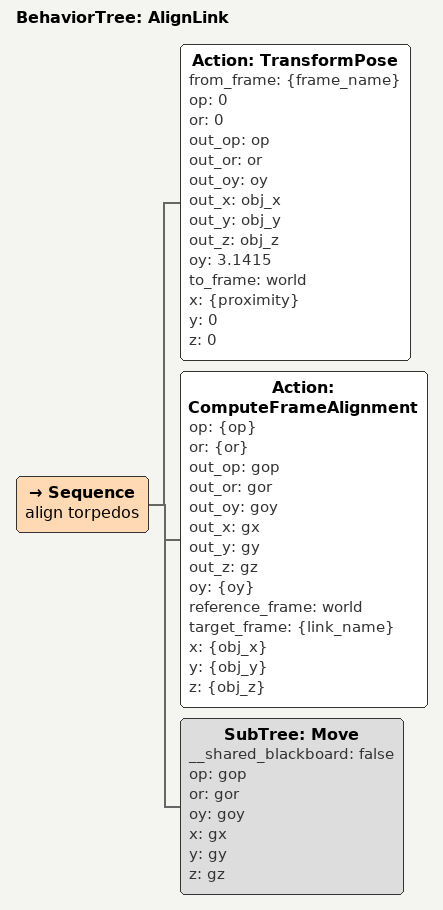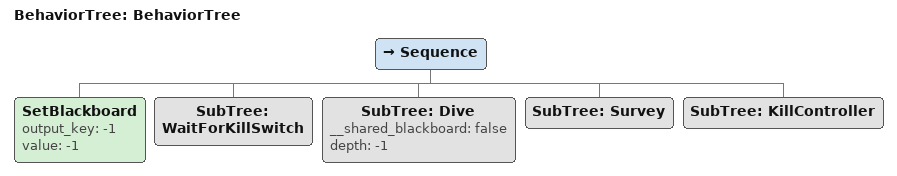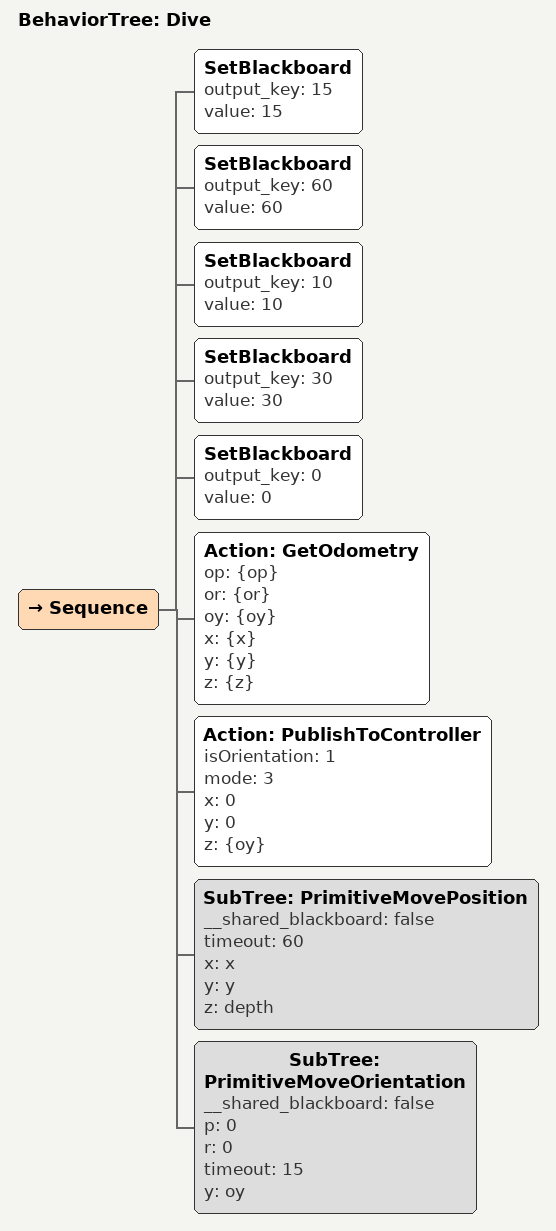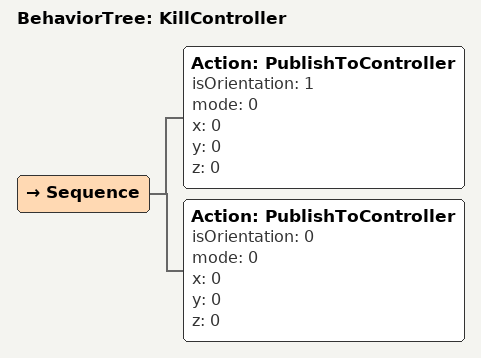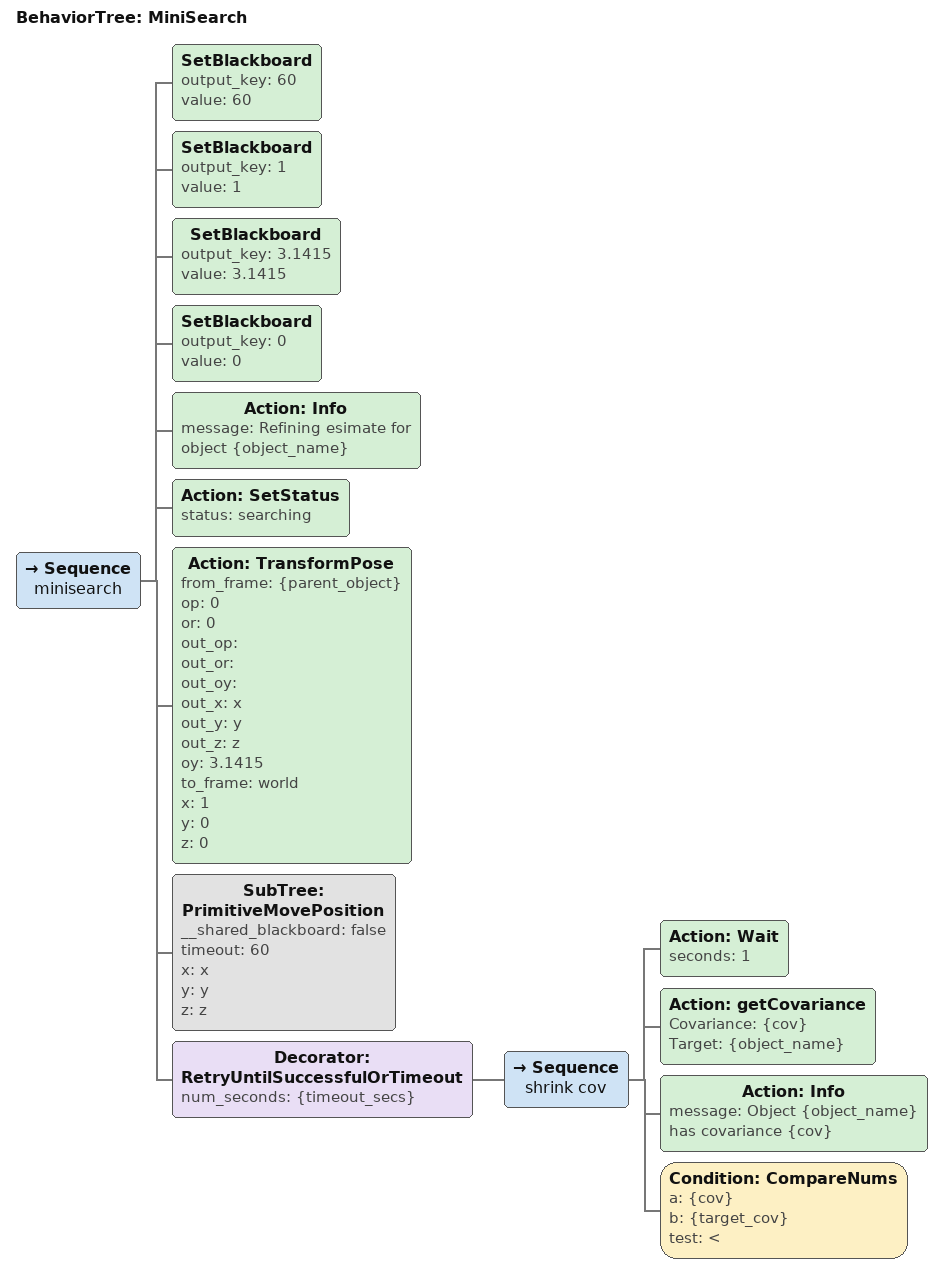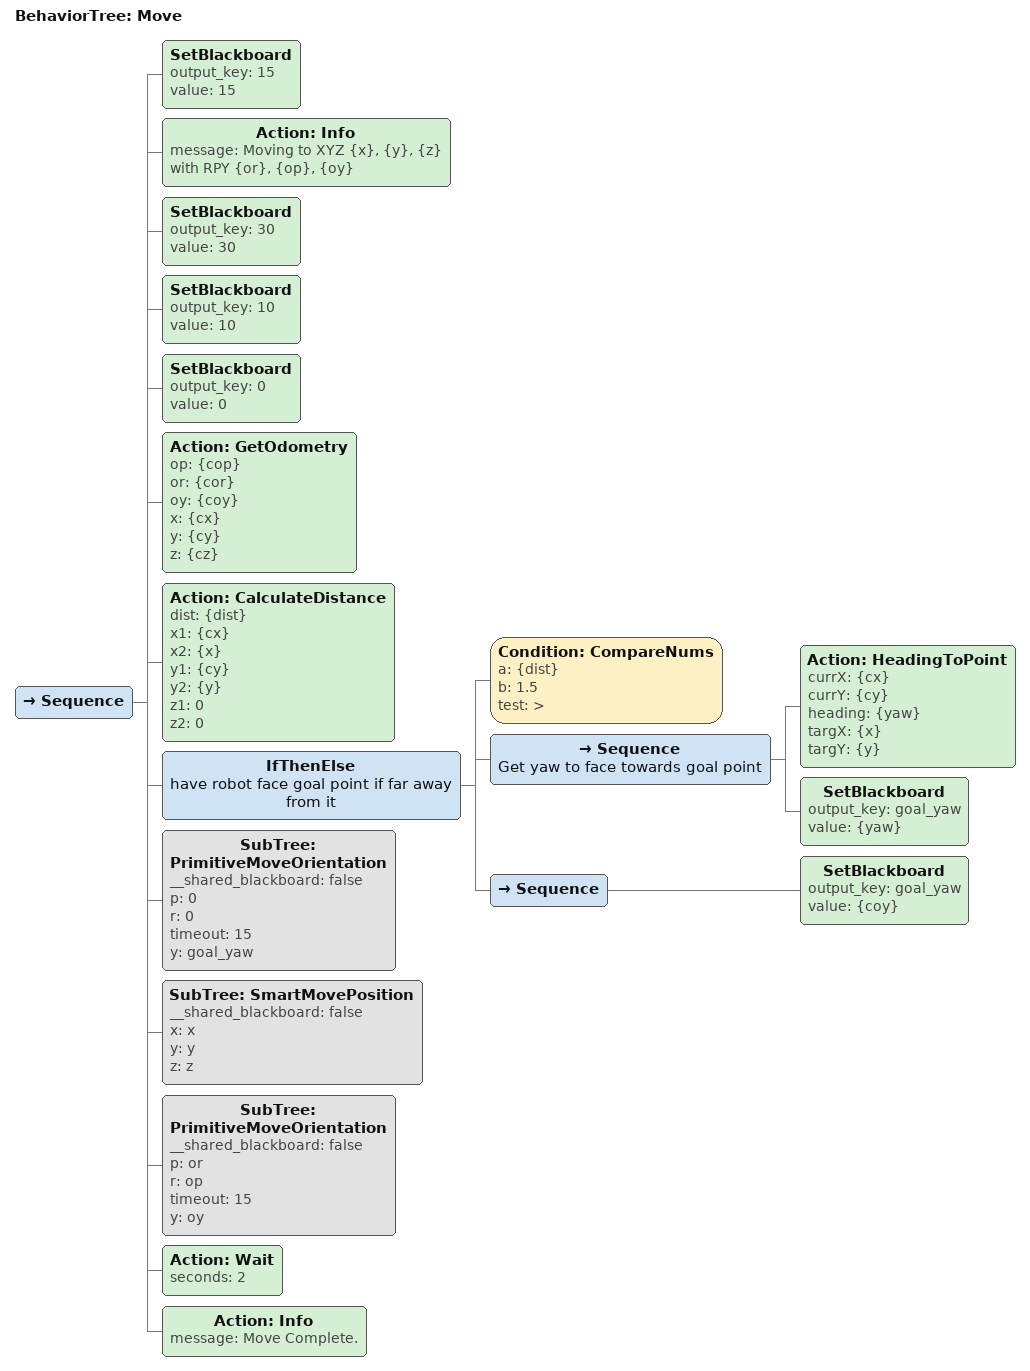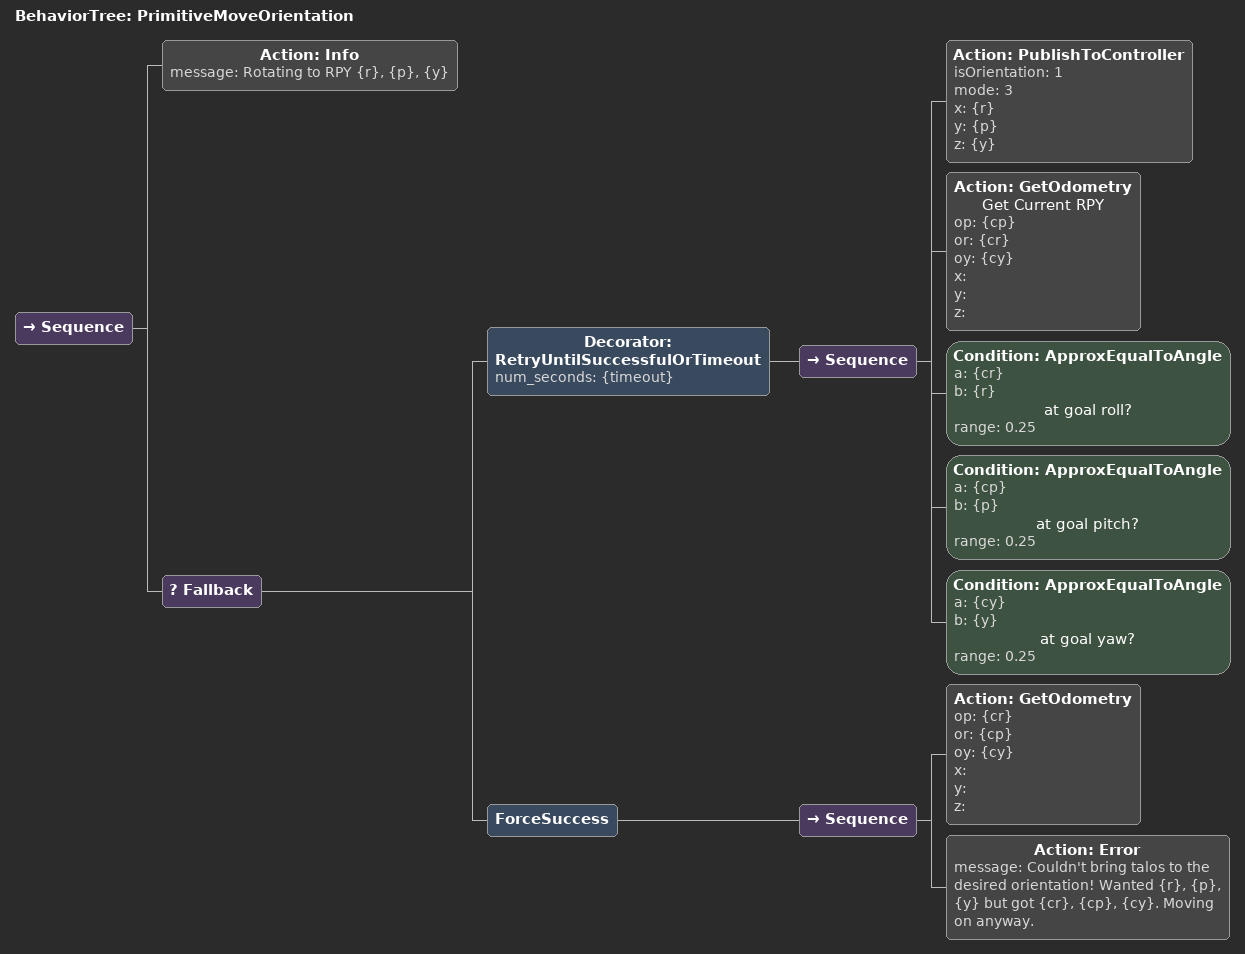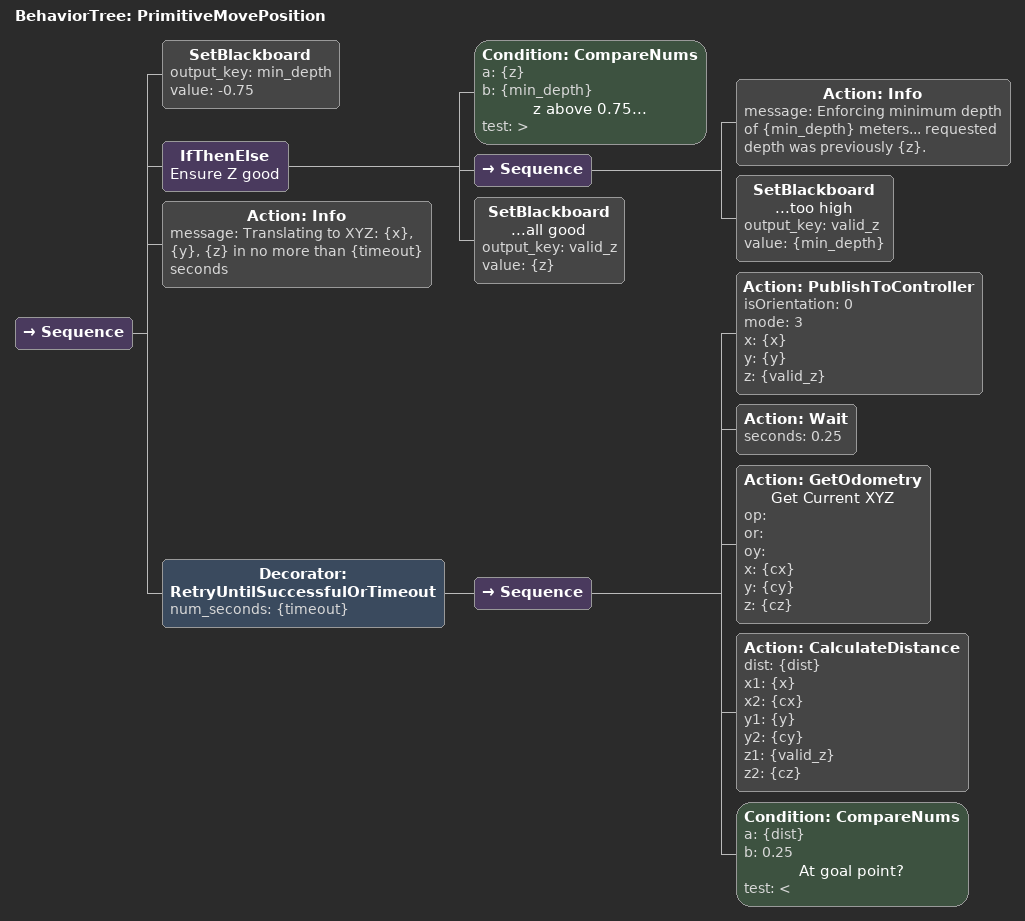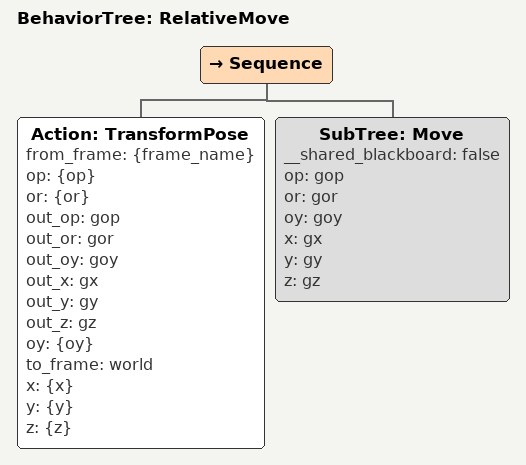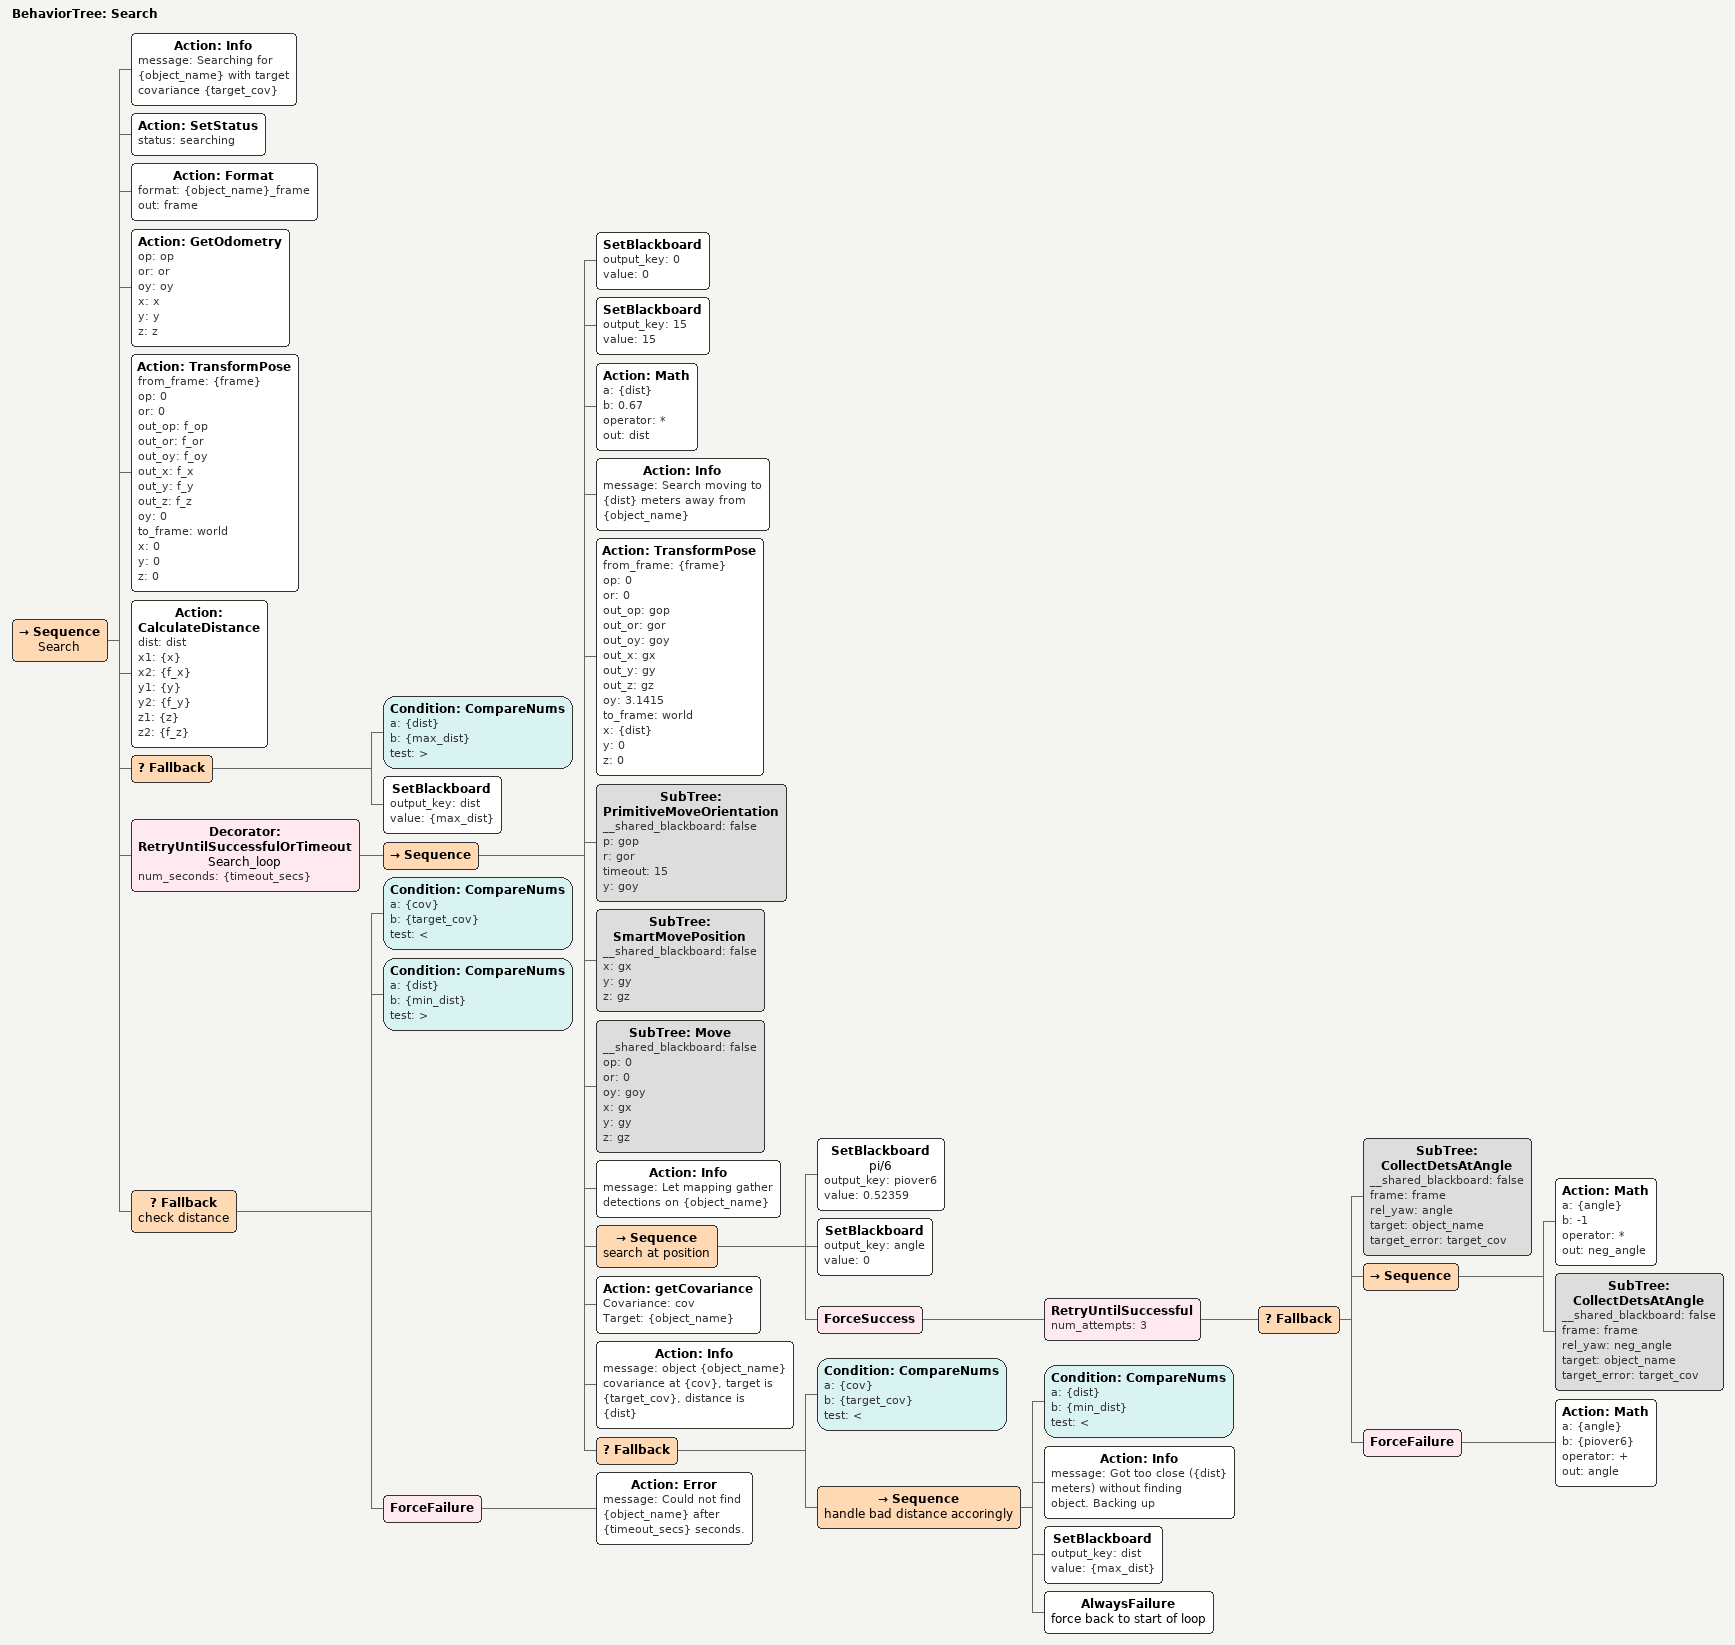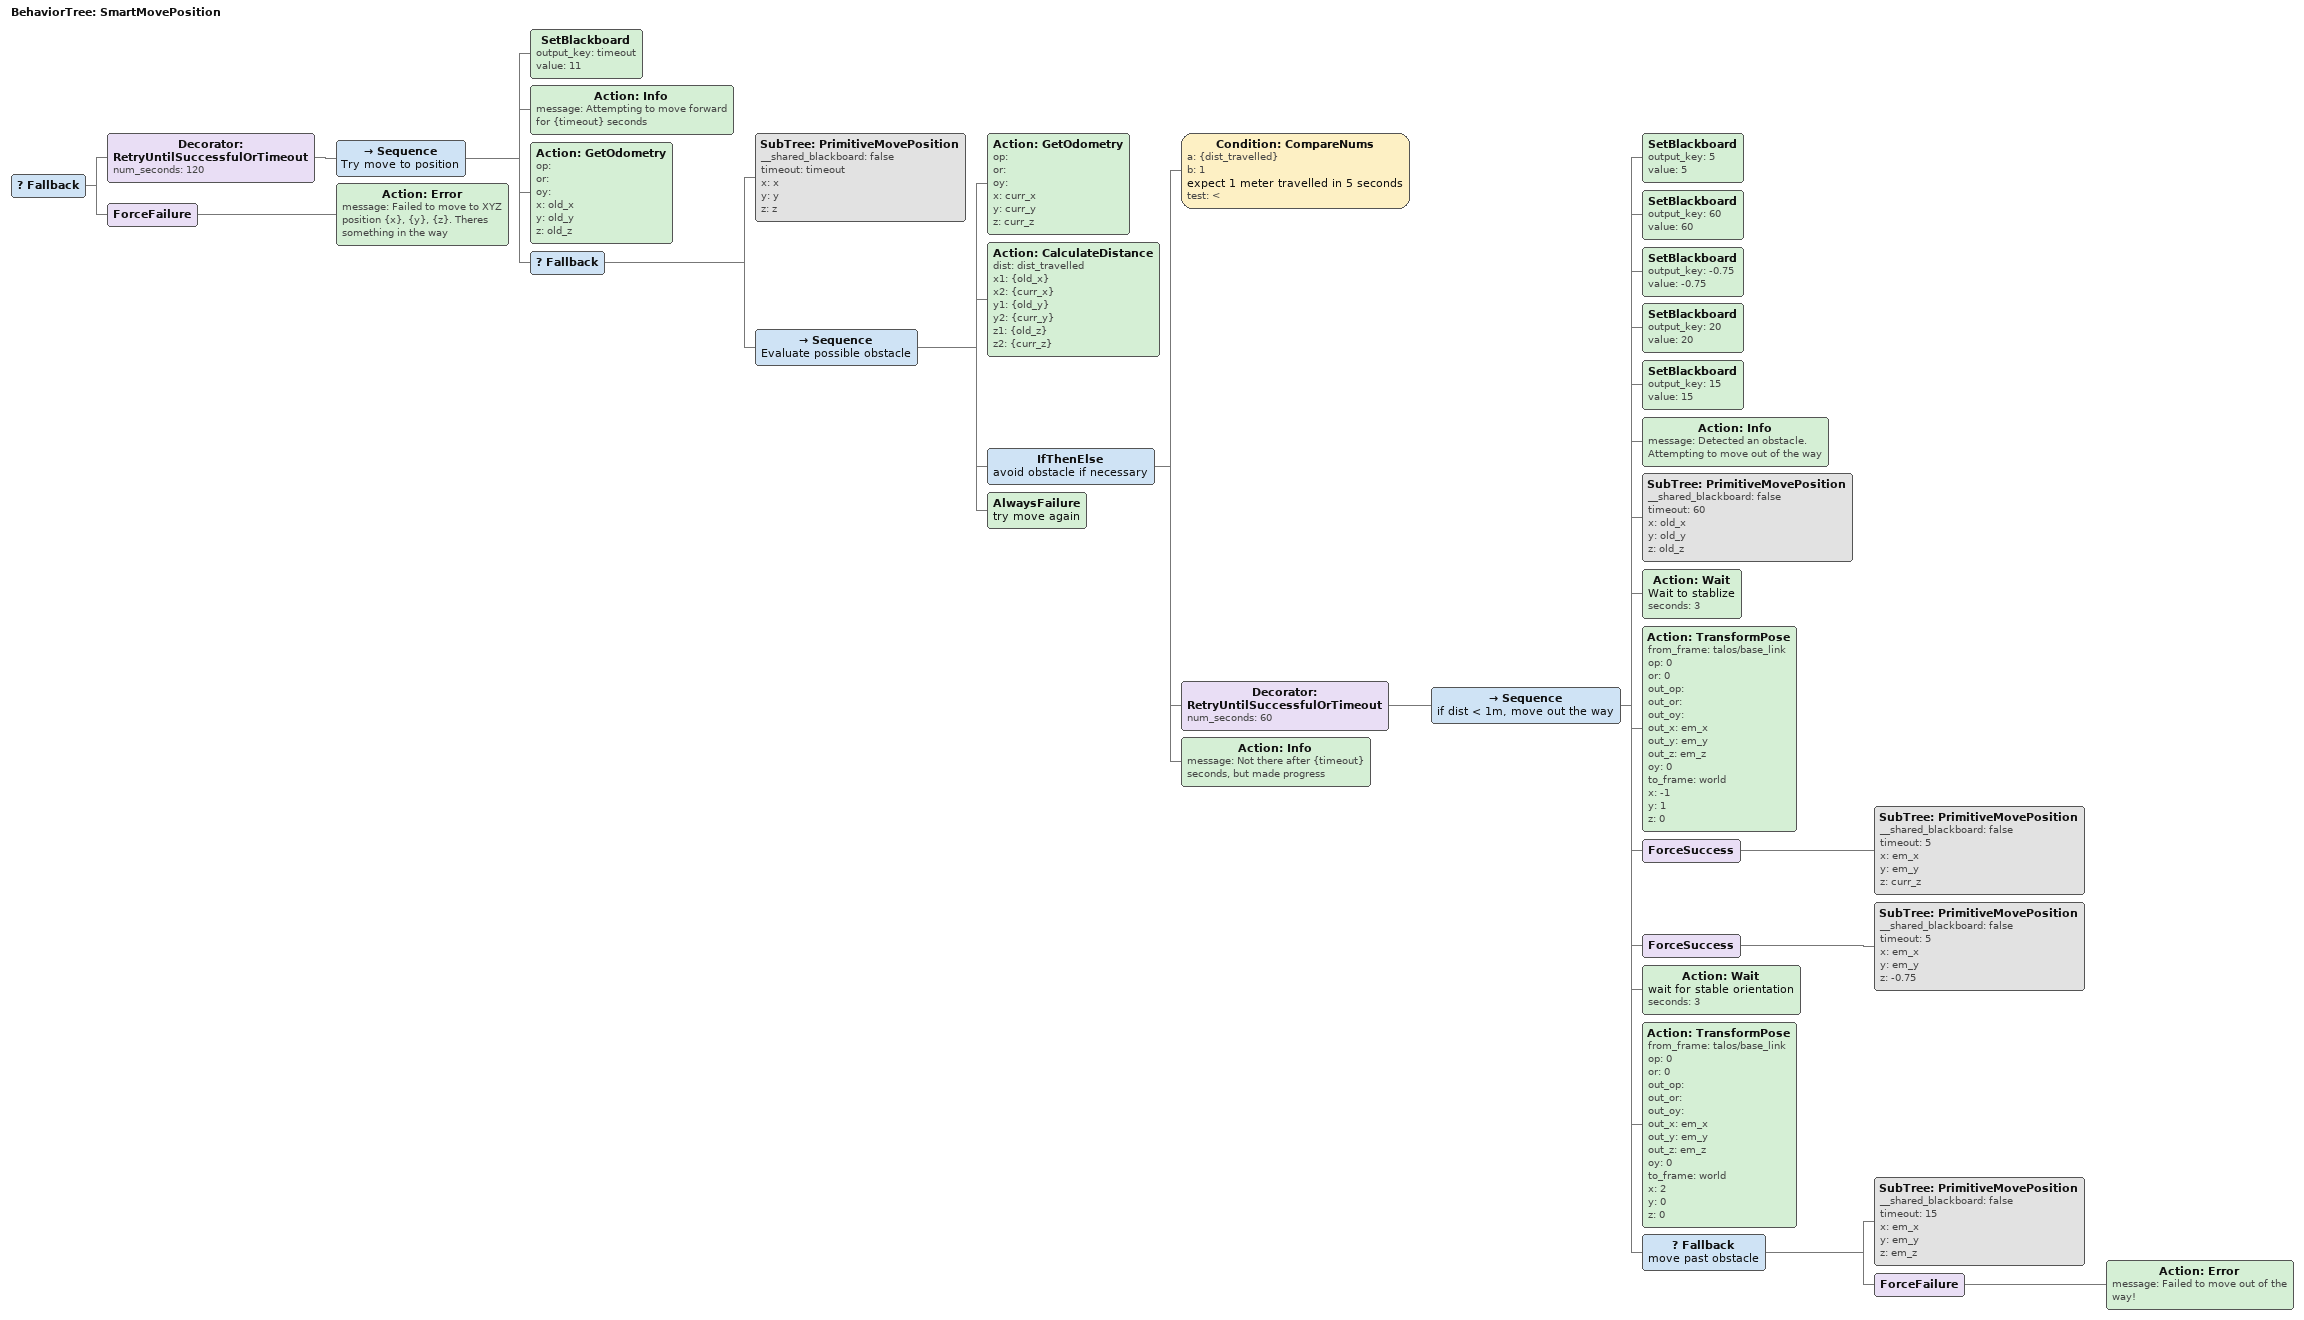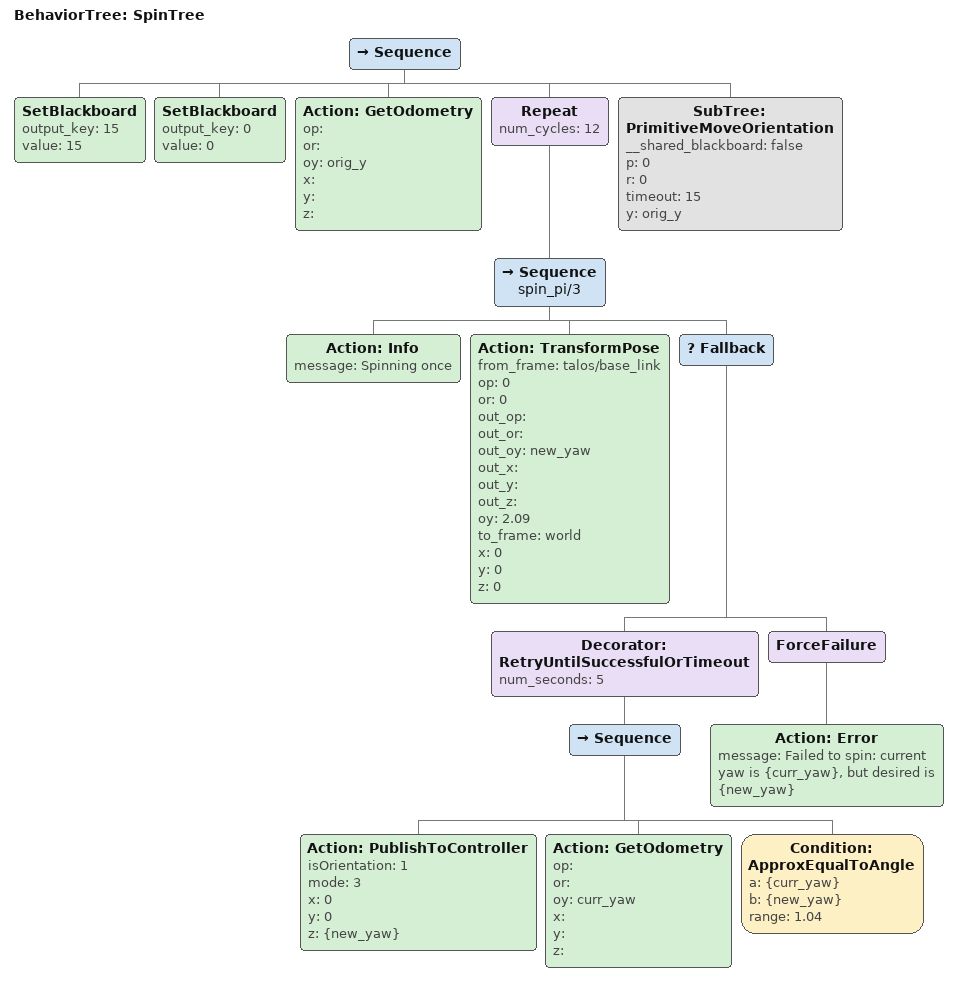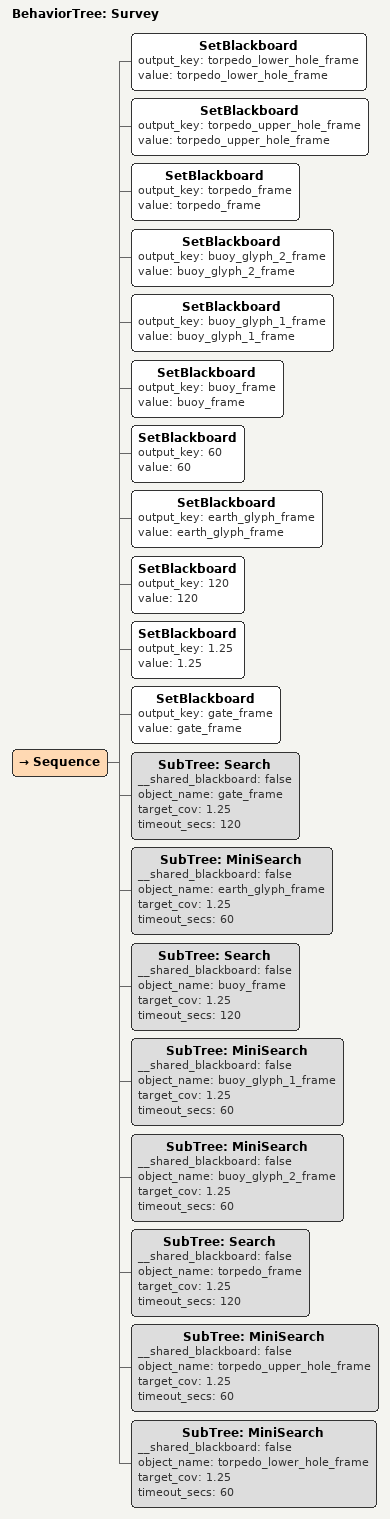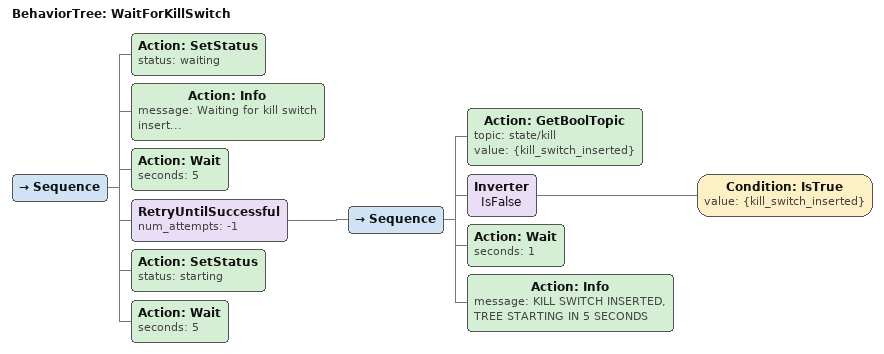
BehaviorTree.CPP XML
<BehaviorTree ID="AlignLink">
    <Sequence name="align torpedos">
        <Action ID="TransformPose" from_frame="{frame_name}" op="0" or="0" out_op="op" out_or="or" out_oy="oy" out_x="obj_x" out_y="obj_y" out_z="obj_z" oy="3.1415" to_frame="world" x="{proximity}" y="0" z="0"/>
        <Action ID="ComputeFrameAlignment" op="{op}" or="{or}" out_op="gop" out_or="gor" out_oy="goy" out_x="gx" out_y="gy" out_z="gz" oy="{oy}" reference_frame="world" target_frame="{link_name}" x="{obj_x}" y="{obj_y}" z="{obj_z}"/>
        <SubTree ID="Move" __shared_blackboard="false" op="gop" or="gor" oy="goy" x="gx" y="gy" z="gz"/>
    </Sequence>
</BehaviorTree>

<BehaviorTree ID="BehaviorTree">
    <Sequence>
        <SetBlackboard output_key="-1" value="-1"/>
        <SubTree ID="WaitForKillSwitch"/>
        <SubTree ID="Dive" __shared_blackboard="false" depth="-1"/>
        <SubTree ID="Survey"/>
        <SubTree ID="KillController"/>
    </Sequence>
</BehaviorTree>

<BehaviorTree ID="Dive">
    <Sequence>
        <SetBlackboard output_key="15" value="15"/>
        <SetBlackboard output_key="60" value="60"/>
        <SetBlackboard output_key="10" value="10"/>
        <SetBlackboard output_key="30" value="30"/>
        <SetBlackboard output_key="0" value="0"/>
        <Action ID="GetOdometry" op="{op}" or="{or}" oy="{oy}" x="{x}" y="{y}" z="{z}"/>
        <Action ID="PublishToController" isOrientation="1" mode="3" x="0" y="0" z="{oy}"/>
        <SubTree ID="PrimitiveMovePosition" __shared_blackboard="false" timeout="60" x="x" y="y" z="depth"/>
        <SubTree ID="PrimitiveMoveOrientation" __shared_blackboard="false" p="0" r="0" timeout="15" y="oy"/>
    </Sequence>
</BehaviorTree>

<BehaviorTree ID="KillController">
    <Sequence>
        <Action ID="PublishToController" isOrientation="1" mode="0" x="0" y="0" z="0"/>
        <Action ID="PublishToController" isOrientation="0" mode="0" x="0" y="0" z="0"/>
    </Sequence>
</BehaviorTree>

<BehaviorTree ID="MiniSearch">
    <Sequence name="minisearch">
        <SetBlackboard output_key="60" value="60"/>
        <SetBlackboard output_key="1" value="1"/>
        <SetBlackboard output_key="3.1415" value="3.1415"/>
        <SetBlackboard output_key="0" value="0"/>
        <Action ID="Info" message="Refining esimate for object {object_name}"/>
        <Action ID="SetStatus" status="searching"/>
        <Action ID="TransformPose" from_frame="{parent_object}" op="0" or="0" out_op="" out_or="" out_oy="" out_x="x" out_y="y" out_z="z" oy="3.1415" to_frame="world" x="1" y="0" z="0"/>
        <SubTree ID="PrimitiveMovePosition" __shared_blackboard="false" timeout="60" x="x" y="y" z="z"/>
        <Decorator ID="RetryUntilSuccessfulOrTimeout" num_seconds="{timeout_secs}">
            <Sequence name="shrink cov">
                <Action ID="Wait" seconds="1"/>
                <Action Covariance="{cov}" ID="getCovariance" Target="{object_name}"/>
                <Action ID="Info" message="Object {object_name} has covariance {cov}"/>
                <Condition ID="CompareNums" a="{cov}" b="{target_cov}" test="&lt;"/>
            </Sequence>
        </Decorator>
    </Sequence>
</BehaviorTree>

<BehaviorTree ID="Move">
    <Sequence>
        <SetBlackboard output_key="15" value="15"/>
        <Action ID="Info" message="Moving to XYZ {x}, {y}, {z} with RPY {or}, {op}, {oy}"/>
        <SetBlackboard output_key="30" value="30"/>
        <SetBlackboard output_key="10" value="10"/>
        <SetBlackboard output_key="0" value="0"/>
        <Action ID="GetOdometry" op="{cop}" or="{cor}" oy="{coy}" x="{cx}" y="{cy}" z="{cz}"/>
        <Action ID="CalculateDistance" dist="{dist}" x1="{cx}" x2="{x}" y1="{cy}" y2="{y}" z1="0" z2="0"/>
        <IfThenElse name="have robot face goal point if far away from it">
            <Condition ID="CompareNums" a="{dist}" b="1.5" test=">"/>
            <Sequence name="Get yaw to face towards goal point">
                <Action ID="HeadingToPoint" currX="{cx}" currY="{cy}" heading="{yaw}" targX="{x}" targY="{y}"/>
                <SetBlackboard output_key="goal_yaw" value="{yaw}"/>
            </Sequence>
            <Sequence>
                <SetBlackboard output_key="goal_yaw" value="{coy}"/>
            </Sequence>
        </IfThenElse>
        <SubTree ID="PrimitiveMoveOrientation" __shared_blackboard="false" p="0" r="0" timeout="15" y="goal_yaw"/>
        <SubTree ID="SmartMovePosition" __shared_blackboard="false" x="x" y="y" z="z"/>
        <SubTree ID="PrimitiveMoveOrientation" __shared_blackboard="false" p="or" r="op" timeout="15" y="oy"/>
        <Action ID="Wait" seconds="2"/>
        <Action ID="Info" message="Move Complete."/>
    </Sequence>
</BehaviorTree>

<BehaviorTree ID="PrimitiveMoveOrientation">
    <Sequence>
        <Action ID="Info" message="Rotating to RPY {r}, {p}, {y}"/>
        <Fallback>
            <Decorator ID="RetryUntilSuccessfulOrTimeout" num_seconds="{timeout}">
                <Sequence>
                    <Action ID="PublishToController" isOrientation="1" mode="3" x="{r}" y="{p}" z="{y}"/>
                    <Action ID="GetOdometry" name="Get Current RPY" op="{cp}" or="{cr}" oy="{cy}" x="" y="" z=""/>
                    <Condition ID="ApproxEqualToAngle" a="{cr}" b="{r}" name="at goal roll?" range="0.25"/>
                    <Condition ID="ApproxEqualToAngle" a="{cp}" b="{p}" name="at goal pitch?" range="0.25"/>
                    <Condition ID="ApproxEqualToAngle" a="{cy}" b="{y}" name="at goal yaw?" range="0.25"/>
                </Sequence>
            </Decorator>
            <ForceSuccess>
                <Sequence>
                    <Action ID="GetOdometry" op="{cr}" or="{cp}" oy="{cy}" x="" y="" z=""/>
                    <Action ID="Error" message="Couldn't bring talos to the desired orientation! Wanted {r}, {p}, {y} but got {cr}, {cp}, {cy}. Moving on anyway."/>
                </Sequence>
            </ForceSuccess>
        </Fallback>
    </Sequence>
</BehaviorTree>

<BehaviorTree ID="PrimitiveMovePosition">
    <Sequence>
        <SetBlackboard output_key="min_depth" value="-0.75"/>
        <IfThenElse name="Ensure Z good">
            <Condition ID="CompareNums" a="{z}" b="{min_depth}" name="z above 0.75..." test=">"/>
            <Sequence>
                <Action ID="Info" message="Enforcing minimum depth of {min_depth} meters... requested depth was previously {z}."/>
                <SetBlackboard name="...too high" output_key="valid_z" value="{min_depth}"/>
            </Sequence>
            <SetBlackboard name="...all good" output_key="valid_z" value="{z}"/>
        </IfThenElse>
        <Action ID="Info" message="Translating to XYZ: {x}, {y}, {z} in no more than {timeout} seconds"/>
        <Decorator ID="RetryUntilSuccessfulOrTimeout" num_seconds="{timeout}">
            <Sequence>
                <Action ID="PublishToController" isOrientation="0" mode="3" x="{x}" y="{y}" z="{valid_z}"/>
                <Action ID="Wait" seconds="0.25"/>
                <Action ID="GetOdometry" name="Get Current XYZ" op="" or="" oy="" x="{cx}" y="{cy}" z="{cz}"/>
                <Action ID="CalculateDistance" dist="{dist}" x1="{x}" x2="{cx}" y1="{y}" y2="{cy}" z1="{valid_z}" z2="{cz}"/>
                <Condition ID="CompareNums" a="{dist}" b="0.25" name="At goal point?" test="&lt;"/>
            </Sequence>
        </Decorator>
    </Sequence>
</BehaviorTree>

<BehaviorTree ID="RelativeMove">
    <Sequence>
        <Action ID="TransformPose" from_frame="{frame_name}" op="{op}" or="{or}" out_op="gop" out_or="gor" out_oy="goy" out_x="gx" out_y="gy" out_z="gz" oy="{oy}" to_frame="world" x="{x}" y="{y}" z="{z}"/>
        <SubTree ID="Move" __shared_blackboard="false" op="gop" or="gor" oy="goy" x="gx" y="gy" z="gz"/>
    </Sequence>
</BehaviorTree>

<BehaviorTree ID="Search">
    <Sequence name="Search">
        <Action ID="Info" message="Searching for {object_name} with target covariance {target_cov}"/>
        <Action ID="SetStatus" status="searching"/>
        <Action ID="Format" format="{object_name}_frame" out="frame"/>
        <Action ID="GetOdometry" op="op" or="or" oy="oy" x="x" y="y" z="z"/>
        <Action ID="TransformPose" from_frame="{frame}" op="0" or="0" out_op="f_op" out_or="f_or" out_oy="f_oy" out_x="f_x" out_y="f_y" out_z="f_z" oy="0" to_frame="world" x="0" y="0" z="0"/>
        <Action ID="CalculateDistance" dist="dist" x1="{x}" x2="{f_x}" y1="{y}" y2="{f_y}" z1="{z}" z2="{f_z}"/>
        <Fallback>
            <Condition ID="CompareNums" a="{dist}" b="{max_dist}" test=">"/>
            <SetBlackboard output_key="dist" value="{max_dist}"/>
        </Fallback>
        <Decorator ID="RetryUntilSuccessfulOrTimeout" name="Search_loop" num_seconds="{timeout_secs}">
            <Sequence>
                <SetBlackboard output_key="0" value="0"/>
                <SetBlackboard output_key="15" value="15"/>
                <Action ID="Math" a="{dist}" b="0.67" operator="*" out="dist"/>
                <Action ID="Info" message="Search moving to {dist} meters away from {object_name}"/>
                <Action ID="TransformPose" from_frame="{frame}" op="0" or="0" out_op="gop" out_or="gor" out_oy="goy" out_x="gx" out_y="gy" out_z="gz" oy="3.1415" to_frame="world" x="{dist}" y="0" z="0"/>
                <SubTree ID="PrimitiveMoveOrientation" __shared_blackboard="false" p="gop" r="gor" timeout="15" y="goy"/>
                <SubTree ID="SmartMovePosition" __shared_blackboard="false" x="gx" y="gy" z="gz"/>
                <SubTree ID="Move" __shared_blackboard="false" op="0" or="0" oy="goy" x="gx" y="gy" z="gz"/>
                <Action ID="Info" message="Let mapping gather detections on {object_name}"/>
                <Sequence name="search at position">
                    <SetBlackboard name="pi/6" output_key="piover6" value="0.52359"/>
                    <SetBlackboard output_key="angle" value="0"/>
                    <ForceSuccess>
                        <RetryUntilSuccessful num_attempts="3">
                            <Fallback>
                                <SubTree ID="CollectDetsAtAngle" __shared_blackboard="false" frame="frame" rel_yaw="angle" target="object_name" target_error="target_cov"/>
                                <Sequence>
                                    <Action ID="Math" a="{angle}" b="-1" operator="*" out="neg_angle"/>
                                    <SubTree ID="CollectDetsAtAngle" __shared_blackboard="false" frame="frame" rel_yaw="neg_angle" target="object_name" target_error="target_cov"/>
                                </Sequence>
                                <ForceFailure>
                                    <Action ID="Math" a="{angle}" b="{piover6}" operator="+" out="angle"/>
                                </ForceFailure>
                            </Fallback>
                        </RetryUntilSuccessful>
                    </ForceSuccess>
                </Sequence>
                <Action Covariance="cov" ID="getCovariance" Target="{object_name}"/>
                <Action ID="Info" message="object {object_name} covariance at {cov}, target is {target_cov}, distance is {dist}"/>
                <Fallback>
                    <Condition ID="CompareNums" a="{cov}" b="{target_cov}" test="&lt;"/>
                    <Sequence name="handle bad distance accoringly">
                        <Condition ID="CompareNums" a="{dist}" b="{min_dist}" test="&lt;"/>
                        <Action ID="Info" message="Got too close ({dist} meters) without finding object. Backing up"/>
                        <SetBlackboard output_key="dist" value="{max_dist}"/>
                        <AlwaysFailure name="force back to start of loop"/>
                    </Sequence>
                </Fallback>
            </Sequence>
        </Decorator>
        <Fallback name="check distance">
            <Condition ID="CompareNums" a="{cov}" b="{target_cov}" test="&lt;"/>
            <Condition ID="CompareNums" a="{dist}" b="{min_dist}" test=">"/>
            <ForceFailure>
                <Action ID="Error" message="Could not find {object_name} after {timeout_secs} seconds."/>
            </ForceFailure>
        </Fallback>
    </Sequence>
</BehaviorTree>

<BehaviorTree ID="SmartMovePosition">
    <Fallback>
        <Decorator ID="RetryUntilSuccessfulOrTimeout" num_seconds="120">
            <Sequence name="Try move to position">
                <SetBlackboard output_key="timeout" value="11"/>
                <Action ID="Info" message="Attempting to move forward for {timeout} seconds"/>
                <Action ID="GetOdometry" op="" or="" oy="" x="old_x" y="old_y" z="old_z"/>
                <Fallback>
                    <SubTree ID="PrimitiveMovePosition" __shared_blackboard="false" timeout="timeout" x="x" y="y" z="z"/>
                    <Sequence name="Evaluate possible obstacle">
                        <Action ID="GetOdometry" op="" or="" oy="" x="curr_x" y="curr_y" z="curr_z"/>
                        <Action ID="CalculateDistance" dist="dist_travelled" x1="{old_x}" x2="{curr_x}" y1="{old_y}" y2="{curr_y}" z1="{old_z}" z2="{curr_z}"/>
                        <IfThenElse name="avoid obstacle if necessary">
                            <Condition ID="CompareNums" a="{dist_travelled}" b="1" name="expect 1 meter travelled in 5 seconds" test="&lt;"/>
                            <Decorator ID="RetryUntilSuccessfulOrTimeout" num_seconds="60">
                                <Sequence name="if dist &lt; 1m, move out the way">
                                    <SetBlackboard output_key="5" value="5"/>
                                    <SetBlackboard output_key="60" value="60"/>
                                    <SetBlackboard output_key="-0.75" value="-0.75"/>
                                    <SetBlackboard output_key="20" value="20"/>
                                    <SetBlackboard output_key="15" value="15"/>
                                    <Action ID="Info" message="Detected an obstacle. Attempting to move out of the way"/>
                                    <SubTree ID="PrimitiveMovePosition" __shared_blackboard="false" timeout="60" x="old_x" y="old_y" z="old_z"/>
                                    <Action ID="Wait" name="Wait to stablize" seconds="3"/>
                                    <Action ID="TransformPose" from_frame="talos/base_link" op="0" or="0" out_op="" out_or="" out_oy="" out_x="em_x" out_y="em_y" out_z="em_z" oy="0" to_frame="world" x="-1" y="1" z="0"/>
                                    <ForceSuccess>
                                        <SubTree ID="PrimitiveMovePosition" __shared_blackboard="false" timeout="5" x="em_x" y="em_y" z="curr_z"/>
                                    </ForceSuccess>
                                    <ForceSuccess>
                                        <SubTree ID="PrimitiveMovePosition" __shared_blackboard="false" timeout="5" x="em_x" y="em_y" z="-0.75"/>
                                    </ForceSuccess>
                                    <Action ID="Wait" name="wait for stable orientation" seconds="3"/>
                                    <Action ID="TransformPose" from_frame="talos/base_link" op="0" or="0" out_op="" out_or="" out_oy="" out_x="em_x" out_y="em_y" out_z="em_z" oy="0" to_frame="world" x="2" y="0" z="0"/>
                                    <Fallback name="move past obstacle">
                                        <SubTree ID="PrimitiveMovePosition" __shared_blackboard="false" timeout="15" x="em_x" y="em_y" z="em_z"/>
                                        <ForceFailure>
                                            <Action ID="Error" message="Failed to move out of the way!"/>
                                        </ForceFailure>
                                    </Fallback>
                                </Sequence>
                            </Decorator>
                            <Action ID="Info" message="Not there after {timeout} seconds, but made progress"/>
                        </IfThenElse>
                        <AlwaysFailure name="try move again"/>
                    </Sequence>
                </Fallback>
            </Sequence>
        </Decorator>
        <ForceFailure>
            <Action ID="Error" message="Failed to move to XYZ position {x}, {y}, {z}. Theres something in the way"/>
        </ForceFailure>
    </Fallback>
</BehaviorTree>

<BehaviorTree ID="SpinTree">
    <Sequence>
        <SetBlackboard output_key="15" value="15"/>
        <SetBlackboard output_key="0" value="0"/>
        <Action ID="GetOdometry" op="" or="" oy="orig_y" x="" y="" z=""/>
        <Repeat num_cycles="12">
            <Sequence name="spin_pi/3">
                <Action ID="Info" message="Spinning once"/>
                <Action ID="TransformPose" from_frame="talos/base_link" op="0" or="0" out_op="" out_or="" out_oy="new_yaw" out_x="" out_y="" out_z="" oy="2.09" to_frame="world" x="0" y="0" z="0"/>
                <Fallback>
                    <Decorator ID="RetryUntilSuccessfulOrTimeout" num_seconds="5">
                        <Sequence>
                            <Action ID="PublishToController" isOrientation="1" mode="3" x="0" y="0" z="{new_yaw}"/>
                            <Action ID="GetOdometry" op="" or="" oy="curr_yaw" x="" y="" z=""/>
                            <Condition ID="ApproxEqualToAngle" a="{curr_yaw}" b="{new_yaw}" range="1.04"/>
                        </Sequence>
                    </Decorator>
                    <ForceFailure>
                        <Action ID="Error" message="Failed to spin: current yaw is {curr_yaw}, but desired is {new_yaw}"/>
                    </ForceFailure>
                </Fallback>
            </Sequence>
        </Repeat>
        <SubTree ID="PrimitiveMoveOrientation" __shared_blackboard="false" p="0" r="0" timeout="15" y="orig_y"/>
    </Sequence>
</BehaviorTree>

<BehaviorTree ID="Survey">
    <Sequence>
        <SetBlackboard output_key="torpedo_lower_hole_frame" value="torpedo_lower_hole_frame"/>
        <SetBlackboard output_key="torpedo_upper_hole_frame" value="torpedo_upper_hole_frame"/>
        <SetBlackboard output_key="torpedo_frame" value="torpedo_frame"/>
        <SetBlackboard output_key="buoy_glyph_2_frame" value="buoy_glyph_2_frame"/>
        <SetBlackboard output_key="buoy_glyph_1_frame" value="buoy_glyph_1_frame"/>
        <SetBlackboard output_key="buoy_frame" value="buoy_frame"/>
        <SetBlackboard output_key="60" value="60"/>
        <SetBlackboard output_key="earth_glyph_frame" value="earth_glyph_frame"/>
        <SetBlackboard output_key="120" value="120"/>
        <SetBlackboard output_key="1.25" value="1.25"/>
        <SetBlackboard output_key="gate_frame" value="gate_frame"/>
        <SubTree ID="Search" __shared_blackboard="false" object_name="gate_frame" target_cov="1.25" timeout_secs="120"/>
        <SubTree ID="MiniSearch" __shared_blackboard="false" object_name="earth_glyph_frame" target_cov="1.25" timeout_secs="60"/>
        <SubTree ID="Search" __shared_blackboard="false" object_name="buoy_frame" target_cov="1.25" timeout_secs="120"/>
        <SubTree ID="MiniSearch" __shared_blackboard="false" object_name="buoy_glyph_1_frame" target_cov="1.25" timeout_secs="60"/>
        <SubTree ID="MiniSearch" __shared_blackboard="false" object_name="buoy_glyph_2_frame" target_cov="1.25" timeout_secs="60"/>
        <SubTree ID="Search" __shared_blackboard="false" object_name="torpedo_frame" target_cov="1.25" timeout_secs="120"/>
        <SubTree ID="MiniSearch" __shared_blackboard="false" object_name="torpedo_upper_hole_frame" target_cov="1.25" timeout_secs="60"/>
        <SubTree ID="MiniSearch" __shared_blackboard="false" object_name="torpedo_lower_hole_frame" target_cov="1.25" timeout_secs="60"/>
    </Sequence>
</BehaviorTree>

<BehaviorTree ID="WaitForKillSwitch">
    <Sequence>
        <Action ID="SetStatus" status="waiting"/>
        <Action ID="Info" message="Waiting for kill switch insert..."/>
        <Action ID="Wait" seconds="5"/>
        <RetryUntilSuccessful num_attempts="-1">
            <Sequence>
                <Action ID="GetBoolTopic" topic="state/kill" value="{kill_switch_inserted}"/>
                <Inverter name="IsFalse">
                    <Condition ID="IsTrue" value="{kill_switch_inserted}"/>
                </Inverter>
                <Action ID="Wait" seconds="1"/>
                <Action ID="Info" message="KILL SWITCH INSERTED, TREE STARTING IN 5 SECONDS"/>
            </Sequence>
        </RetryUntilSuccessful>
        <Action ID="SetStatus" status="starting"/>
        <Action ID="Wait" seconds="5"/>
    </Sequence>
</BehaviorTree>
